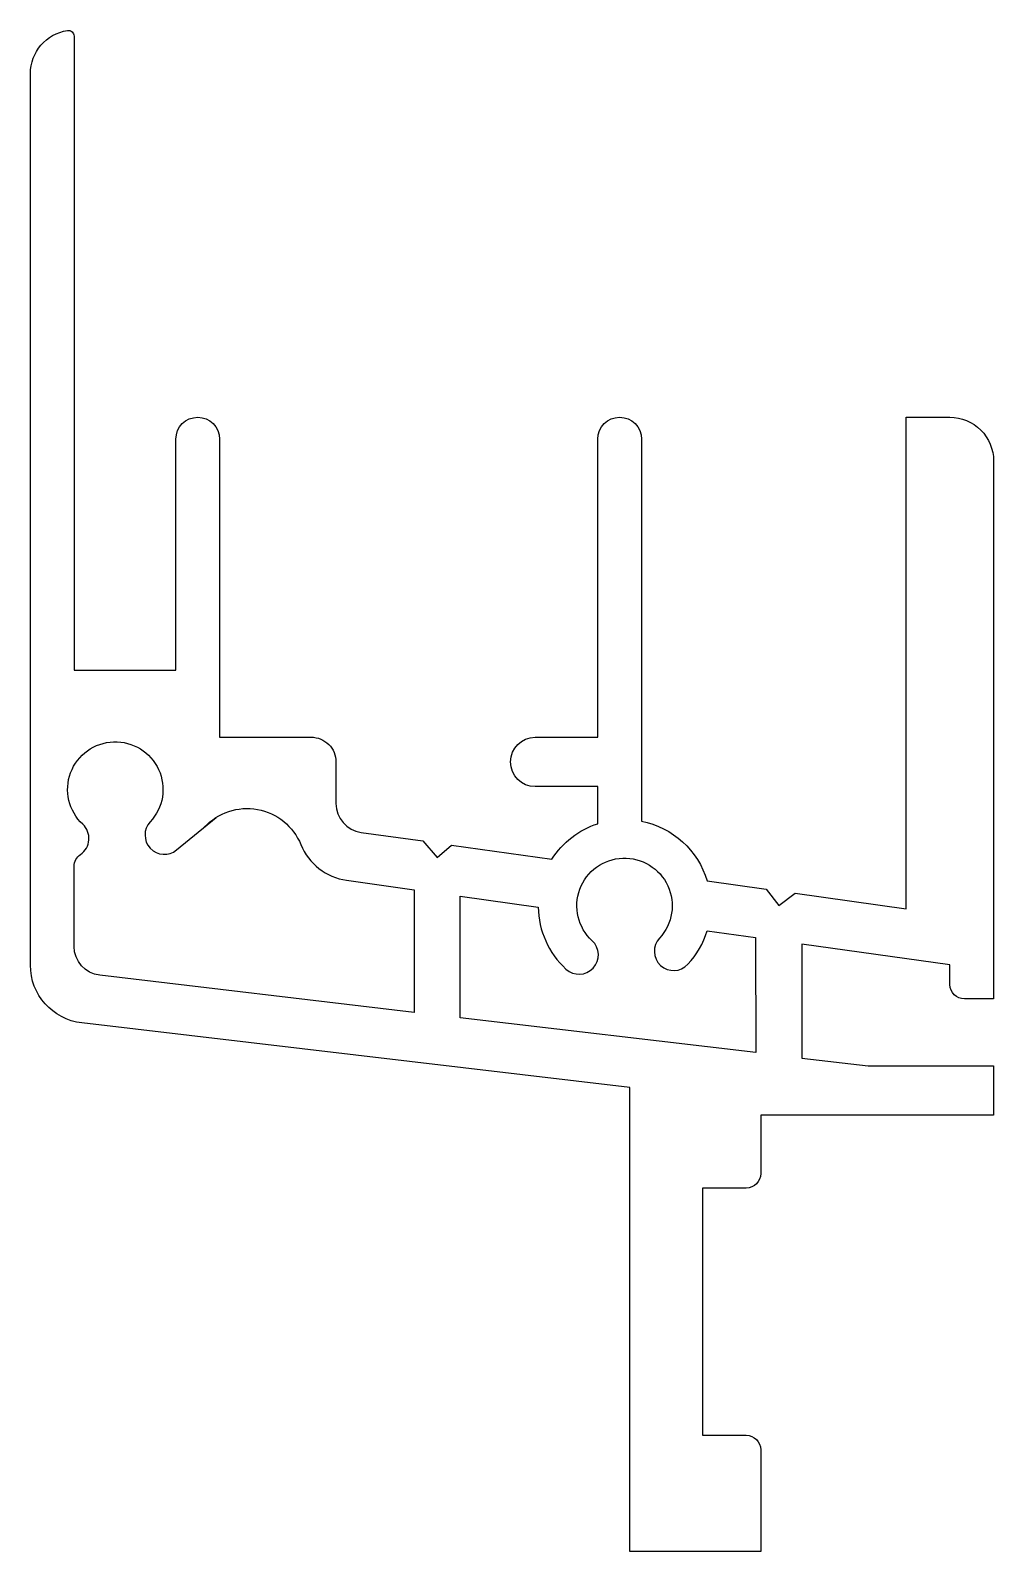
# Model space of a CAD drawing. Extents: x 644.6 to 677.7, y 578.8 to 631.1.
import ezdxf

# ---------------------------------------------------------------- set-up
doc = ezdxf.new("R2010")
doc.units = 0
doc.layers.get('0').update_dxf_attribs({"linetype": 'CONTINUOUS'})

msp = doc.modelspace()

# ---------------------------------------------------------------- linework, layer by layer
for points in [[(661.972, 605.072, -1), (661.972, 606.772), (664.122, 606.772), (664.122, 617.022, -1), (665.622, 617.022), (665.622, 603.886, -0.276803), (667.879, 601.833), (669.913, 601.548), (670.339, 600.983), (670.903, 601.409), (674.722, 600.873), (674.722, 617.772), (676.222, 617.772, -0.414214), (677.722, 616.272), (677.722, 597.773), (676.725, 597.773, -0.41407), (676.225, 598.272), (676.224, 598.946), (671.13, 599.661), (671.131, 595.741), (673.413, 595.472), (677.722, 595.473), (677.722, 593.772), (669.722, 593.772), (669.722, 591.772, -0.414129), (669.223, 591.272), (667.719, 591.271), (667.721, 582.771), (669.222, 582.772, -0.414298), (669.722, 582.272), (669.722, 578.772), (665.222, 578.772), (665.222, 594.726), (646.388, 596.947, -0.380229), (644.622, 598.934), (644.622, 629.588, -0.369664), (645.892, 631.07, -0.460212), (646.122, 630.872), (646.122, 609.072), (649.622, 609.072), (649.622, 617.022, -1), (651.122, 617.022), (651.122, 606.772), (654.272, 606.772, -0.414214), (655.122, 605.922), (655.122, 604.492, 0.373968), (655.984, 603.501), (658.108, 603.204), (658.603, 602.634), (659.098, 603.065), (662.544, 602.581, -0.172996), (664.122, 603.798), (664.122, 605.072)], [(659.394, 601.306), (662.073, 600.931, 0.204975), (663.025, 598.8, 1), (663.927, 599.775, -2.414222), (666.242, 599.865, 0.999993), (667.217, 598.963, 0.113526), (667.878, 600.117), (669.546, 599.883), (669.547, 595.928), (659.396, 597.125)]]:
    msp.add_lwpolyline(points, format="xyb", close=True)
msp.add_lwpolyline([(650.602, 603.685, -0.547172), (653.916, 603.078, 0.266875), (655.489, 601.854), (657.811, 601.529), (657.812, 597.312), (647.008, 598.586, -0.380146), (646.125, 599.579), (646.125, 602.329, -0.248566), (646.344, 602.743, 0.481645), (646.423, 603.778, -2.414221), (648.738, 603.861, 0.936546), (649.647, 602.896), (651.002, 604.015)], format="xyb")

doc.saveas('drawing.dxf')
